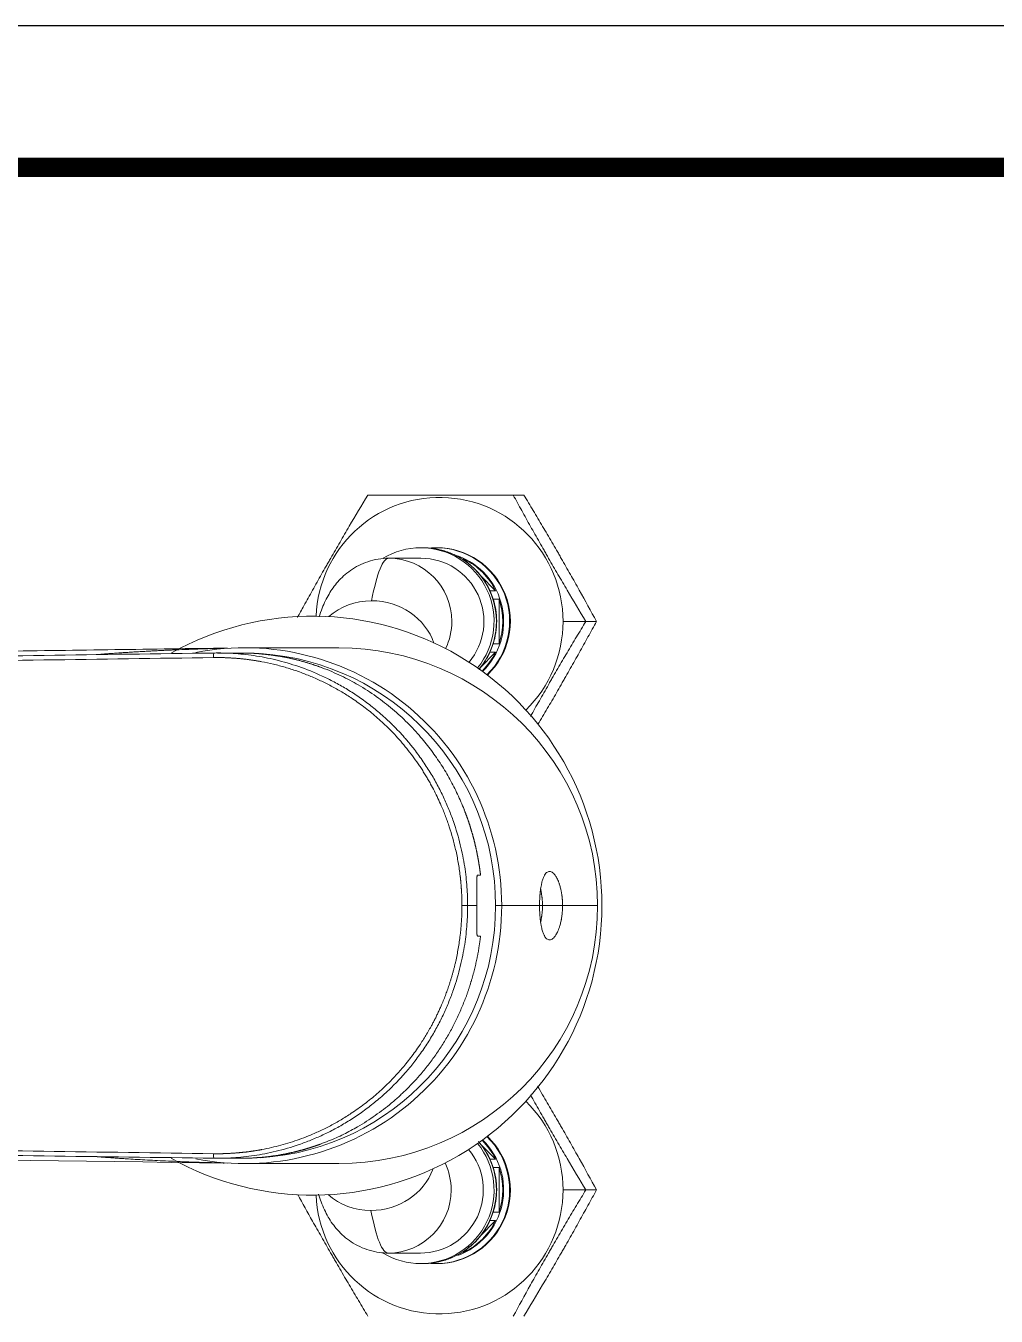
# Model space of a CAD drawing. Extents: x 0 to 790, y 0 to 579.
# Drawn here: x 460.8 to 553, y 456.2 to 578.8 of the extents above; entities that cross this region are included whole.
import ezdxf

# ---------------------------------------------------------------- set-up
doc = ezdxf.new("R2010")
doc.units = 0
doc.header["$LTSCALE"] = 10
doc.header["$MEASUREMENT"] = 0
doc.layers.get('0').update_dxf_attribs({"linetype": 'CONTINUOUS'})
doc.layers.add('1', color=7, linetype='CONTINUOUS')

msp = doc.modelspace()

# ---------------------------------------------------------------- linework, layer by layer
at = {"ltscale": 0.5}
msp.add_lwpolyline([(0, 0), (789.88, 0), (789.88, 578.76), (0, 578.76)], close=True, dxfattribs=at)
at = {"color": 5, "linetype": 'ByBlock', "lineweight": 200, "const_width": 1.82}
msp.add_lwpolyline([(12.7, 24.78), (777.1, 24.78), (777.1, 565.32), (12.7, 565.32)], close=True, dxfattribs=at)
at = {"layer": '1', "color": 7, "linetype": 'Continuous', "lineweight": 18}
for p, q in [((508.1, 534.18), (507.09, 534.18)), ((498.51, 529.18), (498.29, 529.18)), ((499.84, 529.18), (499.77, 529.18)), ((495.27, 528.18), (498.32, 528.18)), ((502.2, 528.1), (502.41, 528.1)), ((502.41, 528.1), (502.95, 527.57)), ((503.96, 526.55), (505.41, 525.1)), ((504.86, 525.1), (505.41, 525.1)), ((505.18, 524.3), (505.74, 524.3)), ((505.74, 524.3), (505.74, 520.06)), ((515, 522.18), (513.98, 522.18)), ((505.18, 520.06), (505.74, 520.06)), ((481.15, 519.18), (478.98, 519.18)), ((490.51, 519.68), (481.58, 519.68)), ((505.4, 519.26), (503.9, 517.75)), ((505.4, 519.26), (504.85, 519.26)), ((503.98, 498.08), (503.71, 498.08)), ((502.21, 495.18), (502.75, 495.18)), ((503.98, 492.28), (503.71, 492.28)), ((503.92, 472.6), (505.4, 471.11)), ((478.98, 471.18), (481.15, 471.18)), ((505.4, 471.11), (504.85, 471.11)), ((481.58, 470.68), (490.51, 470.68)), ((505.74, 470.3), (505.18, 470.3)), ((505.74, 470.3), (505.74, 466.06)), ((515, 468.18), (513.98, 468.18)), ((505.74, 466.06), (505.18, 466.06)), ((505.41, 465.27), (503.94, 463.79)), ((504.86, 465.27), (505.41, 465.27)), ((495.21, 462.18), (498.26, 462.18)), ((502.2, 462.26), (502.41, 462.26)), ((502.94, 462.79), (502.41, 462.26)), ((498.51, 461.18), (498.29, 461.18)), ((499.84, 461.18), (499.77, 461.18))]:
    msp.add_line(p, q, dxfattribs=at)
at = {"layer": '1', "color": 7, "linetype": 'Continuous', "lineweight": 13}
for p, q in [((513.98, 522.18), (511.81, 522.18)), ((503.63, 495.18), (502.75, 495.18)), ((505.41, 495.18), (505.98, 495.18)), ((509.58, 495.18), (505.98, 495.18)), ((509.86, 495.18), (509.5, 495.18)), ((509.86, 495.18), (511.77, 495.18)), ((515.11, 495.18), (511.77, 495.18)), ((513.98, 468.18), (511.81, 468.18))]:
    msp.add_line(p, q, dxfattribs=at)
at = {"layer": '1', "color": 7, "linetype": 'Continuous', "lineweight": 18}
for start, end in [(0, 119.1375), (240.7759, 0)]:
    msp.add_arc((488.01, 495.18), 27.5, start, end, dxfattribs=at)
for centre, major_axis, ratio, start_param, end_param in [((500.08, 522.18), (0, -11.78), 0.996195, 1.570796, 4.670076), ((498.29, 522.18), (0, 7), 0.996195, 0, 0.538783), ((498.29, 522.18), (0, -7), 0.996195, 0.888334, 3.141593), ((499.84, 522.18), (0, -7), 0.996195, 0.756878, 3.141593), ((499.6, 522.18), (0, -6.6), 0.996195, 0.768414, 2.801221), ((498.32, 522.18), (0, -6), 0.996195, 0.869485, 3.141593), ((499.51, 522.18), (0, 6.6), 0.996195, 5.169655, 5.825919), ((499.51, 522.18), (0, 6.6), 0.996195, 4.385263, 5.039515), ((500.08, 522.18), (0, -11.78), 0.996195, 0.774599, 1.570796), ((481.58, 495.18), (0, 24.5), 0.996195, 4.712389, 6.475559), ((478.65, 518.68), (0.007, -0.5), 0.085311, 3.140371, 4.579897), ((481.5, 495.18), (0, 24), 0.996195, 4.712389, 6.21731), ((490.51, 495.18), (-24.59, 0), 0.996195, 3.141593, 4.712389), ((499.51, 522.18), (0, 6.6), 0.996195, 3.91788, 4.253108), ((481.58, 495.18), (0, -24.5), 0.996195, 6.090812, 7.853982), ((481.5, 495.18), (0, -24), 0.996195, 0.06617, 1.570796), ((490.51, 495.18), (24.59, 0), 0.996195, 4.712389, 6.283185), ((500.08, 468.18), (0, -11.78), 0.996195, 1.570796, 2.366994), ((499.84, 468.18), (0, 7), 0.996195, 3.141593, 5.526307), ((498.26, 468.18), (0, -6), 0.996195, 0, 2.266266), ((498.29, 468.18), (0, 7), 0.996195, 3.141593, 5.394851), ((499.6, 468.18), (0, 6.6), 0.996195, 3.483977, 5.514771), ((499.51, 468.18), (0, 6.6), 0.996195, 5.17167, 5.506898), ((478.65, 471.69), (0.007, 0.5), 0.085311, 1.703297, 3.142818), ((499.51, 468.18), (0, 6.6), 0.996195, 4.385263, 5.039515), ((500.08, 468.18), (0, -11.78), 0.996195, 4.754702, 7.853982), ((499.51, 468.18), (0, 6.6), 0.996195, 3.598859, 4.255122), ((498.29, 468.18), (0, -7), 0.996195, 5.74774, 6.283185)]:
    msp.add_ellipse(centre, major_axis=major_axis, ratio=ratio, start_param=start_param, end_param=end_param, dxfattribs=at)
at = {"layer": '1', "color": 7, "linetype": 'Continuous', "lineweight": 13}
for centre, major_axis, ratio, start_param, end_param in [((498.51, 522.18), (0, -7), 0.996195, 0.870418, 3.141593), ((499.77, 522.18), (0, -7), 0.996195, 0.763309, 3.141593), ((495.27, 482.05), (0, 46.14), 0.087156, 0, 0.421456), ((495.27, 522.18), (0, 6), 0.996195, 4.712389, 6.283185), ((493.84, 518.67), (5.89, -1.14), 0.909022, 1.781484, 2.541571), ((493.84, 518.67), (5.89, -1.14), 0.909022, 0.475529, 1.781484), ((495.27, 522.18), (0, 6), 0.996195, 4.267068, 4.712389), ((499.77, 468.18), (0, 7), 0.996195, 3.141593, 5.519876), ((498.51, 468.18), (0, 7), 0.996195, 3.141593, 5.412768), ((495.21, 468.18), (0, 6), 0.996195, 4.712389, 5.152777), ((493.78, 471.7), (-5.89, -1.14), 0.909022, 1.360108, 2.640536), ((493.78, 471.7), (-5.89, -1.14), 0.909022, 0.60092, 1.360108), ((495.21, 468.18), (0, 6), 0.996195, 3.141593, 4.712389), ((495.21, 508.32), (0, -46.14), 0.087156, 5.861729, 6.283185)]:
    msp.add_ellipse(centre, major_axis=major_axis, ratio=ratio, start_param=start_param, end_param=end_param, dxfattribs=at)
at = {"layer": '1', "color": 7, "linetype": 'Continuous', "lineweight": 18}
for points, knots in [([(493.28, 534.18), (492.69, 533.2), (492.1, 532.22), (491.21, 530.72), (490.92, 530.22), (490.33, 529.21), (490.04, 528.7), (489.67, 528.07), (489.6, 527.94), (489.49, 527.75), (489.45, 527.68), (489.38, 527.56), (489.19, 527.24), (489.01, 526.92), (488.58, 526.16), (488.3, 525.65), (487.74, 524.65), (487.46, 524.16), (486.99, 523.29), (486.78, 522.92), (486.58, 522.55)], [0, 0, 0, 0, 0.258089, 0.258089, 0.387134, 0.387134, 0.516179, 0.516179, 0.54844, 0.54844, 0.564571, 0.564571, 0.580701, 0.645224, 0.645224, 0.774268, 0.774268, 0.903313, 0.903313, 1, 1, 1, 1]), ([(507.09, 534.18), (505.93, 534.18), (504.77, 534.18), (503.03, 534.18), (502.44, 534.18), (501.27, 534.18), (500.69, 534.18), (499.96, 534.18), (499.81, 534.18), (499.59, 534.18), (499.51, 534.18), (499.37, 534.18), (499, 534.18), (498.64, 534.18), (497.77, 534.18), (497.2, 534.18), (496.06, 534.18), (495.5, 534.18), (494.38, 534.18), (493.83, 534.18), (493.28, 534.18)], [0, 0, 0, 0, 0.25, 0.25, 0.375, 0.375, 0.5, 0.5, 0.53125, 0.53125, 0.546875, 0.546875, 0.5625, 0.625, 0.625, 0.75, 0.75, 0.875, 0.875, 1, 1, 1, 1]), ([(513.98, 522.18), (513.39, 523.16), (512.8, 524.15), (511.92, 525.65), (511.62, 526.15), (511.03, 527.15), (510.74, 527.66), (510.37, 528.3), (510.3, 528.43), (510.19, 528.62), (510.15, 528.68), (510.08, 528.81), (509.9, 529.13), (509.72, 529.45), (509.29, 530.21), (509, 530.71), (508.45, 531.71), (508.17, 532.21), (507.62, 533.2), (507.35, 533.69), (507.09, 534.18)], [0, 0, 0, 0, 0.25, 0.25, 0.375, 0.375, 0.5, 0.5, 0.53125, 0.53125, 0.546875, 0.546875, 0.5625, 0.625, 0.625, 0.75, 0.75, 0.875, 0.875, 1, 1, 1, 1]), ([(515, 522.18), (514.46, 523.16), (513.92, 524.15), (513.08, 525.65), (512.8, 526.15), (512.23, 527.15), (511.94, 527.66), (511.57, 528.3), (511.5, 528.43), (511.39, 528.62), (511.35, 528.68), (511.28, 528.81), (511.09, 529.13), (510.91, 529.45), (510.46, 530.21), (510.17, 530.71), (509.58, 531.71), (509.28, 532.21), (508.69, 533.2), (508.39, 533.69), (508.1, 534.18)], [0, 0, 0, 0, 0.25, 0.25, 0.375, 0.375, 0.5, 0.5, 0.53125, 0.53125, 0.546875, 0.546875, 0.5625, 0.625, 0.625, 0.75, 0.75, 0.875, 0.875, 1, 1, 1, 1]), ([(503.8, 517.6), (503.93, 517.75), (504.29, 518.19), (504.78, 519), (505.2, 520.02), (505.46, 521.11), (505.54, 522.22), (505.45, 523.32), (505.18, 524.4), (504.75, 525.43), (504.15, 526.37), (503.42, 527.21), (502.56, 527.93), (501.61, 528.49), (500.57, 528.9), (499.52, 529.14), (498.83, 529.18), (498.51, 529.18)], [0, 0, 0, 0, 0.03751, 0.106764, 0.176023, 0.245297, 0.314594, 0.38392, 0.453278, 0.522667, 0.592085, 0.661524, 0.730977, 0.800435, 0.869887, 0.939323, 1, 1, 1, 1]), ([(495.27, 528.18), (494.92, 528.18), (494.25, 528.13), (493.27, 527.88), (492.39, 527.51), (491.61, 527.04), (490.95, 526.51), (490.4, 525.94), (489.94, 525.36), (489.55, 524.75), (489.21, 524.11), (488.91, 523.39), (488.73, 522.89), (488.64, 522.61)], [0, 0, 0, 0, 0.082115, 0.16269, 0.241006, 0.317988, 0.394627, 0.472272, 0.553054, 0.640279, 0.738898, 0.856605, 1, 1, 1, 1]), ([(508.73, 513.16), (509, 513.65), (509.28, 514.15), (509.85, 515.15), (510.14, 515.66), (510.51, 516.3), (510.58, 516.43), (510.69, 516.62), (510.73, 516.68), (510.8, 516.81), (510.99, 517.13), (511.17, 517.45), (511.62, 518.21), (511.91, 518.71), (512.5, 519.71), (512.8, 520.21), (513.39, 521.2), (513.69, 521.69), (513.98, 522.18)], [0, 0, 0, 0, 0.165763, 0.165763, 0.33261, 0.33261, 0.374322, 0.374322, 0.395178, 0.395178, 0.416034, 0.499458, 0.499458, 0.666305, 0.666305, 0.833153, 0.833153, 1, 1, 1, 1]), ([(509.43, 512.41), (509.58, 512.65), (509.72, 512.9), (510.16, 513.65), (510.46, 514.15), (511.05, 515.15), (511.34, 515.66), (511.71, 516.3), (511.78, 516.43), (511.89, 516.62), (511.93, 516.68), (512, 516.81), (512.18, 517.13), (512.36, 517.45), (512.79, 518.21), (513.08, 518.71), (513.63, 519.71), (513.91, 520.21), (514.46, 521.2), (514.73, 521.69), (515, 522.18)], [0, 0, 0, 0, 0.076301, 0.076301, 0.230251, 0.230251, 0.384201, 0.384201, 0.422688, 0.422688, 0.441932, 0.441932, 0.461176, 0.538151, 0.538151, 0.6921, 0.6921, 0.84605, 0.84605, 1, 1, 1, 1]), ([(496.91, 510.97), (496.81, 511.08), (496.71, 511.19), (496.45, 511.49), (496.19, 511.77), (495.88, 512.09), (495.72, 512.25), (495.64, 512.33), (495.6, 512.37), (495.58, 512.39), (495.57, 512.4), (495.56, 512.4), (495.56, 512.41), (495.56, 512.41), (495.56, 512.41), (495.56, 512.41), (495.21, 512.75), (494.86, 513.07), (494.14, 513.7), (493.78, 513.99), (493.05, 514.56), (492.68, 514.82), (491.94, 515.33), (491.57, 515.57), (490.82, 516.02), (490.44, 516.23), (489.69, 516.63), (489.31, 516.82), (488.19, 517.34), (487.44, 517.64), (485.97, 518.14), (485.24, 518.35), (483.82, 518.7), (483.12, 518.83), (481.77, 519.03), (481.11, 519.1), (479.84, 519.18), (479.23, 519.19), (478.64, 519.18)], [0, 0, 0, 0, 0.016886, 0.016886, 0.045802, 0.060259, 0.067488, 0.071102, 0.072909, 0.073813, 0.074265, 0.074491, 0.074604, 0.07466, 0.07466, 0.074717, 0.074717, 0.132547, 0.132547, 0.190377, 0.190377, 0.248207, 0.248207, 0.306037, 0.306037, 0.363868, 0.363868, 0.421698, 0.421698, 0.537358, 0.537358, 0.653019, 0.653019, 0.768679, 0.768679, 0.88434, 0.88434, 1, 1, 1, 1]), ([(484.91, 518.87), (484.89, 518.87), (484.85, 518.88), (484.79, 518.89), (484.73, 518.9), (484.67, 518.91), (484.61, 518.92), (484.55, 518.92), (484.49, 518.93), (484.43, 518.94), (484.37, 518.95), (484.31, 518.96), (484.25, 518.97), (484.19, 518.98), (484.13, 518.99), (484.07, 518.99), (484.01, 519), (483.95, 519.01), (483.89, 519.02), (483.83, 519.02), (483.76, 519.03), (483.7, 519.04), (483.64, 519.05), (483.58, 519.05), (483.52, 519.06), (483.46, 519.07), (483.4, 519.07), (483.33, 519.08), (483.27, 519.08), (483.21, 519.09), (483.15, 519.09), (483.09, 519.1), (483.02, 519.11), (482.96, 519.11), (482.9, 519.12), (482.84, 519.12), (482.78, 519.12), (482.71, 519.13), (482.65, 519.13), (482.59, 519.14), (482.53, 519.14), (482.46, 519.15), (482.4, 519.15), (482.34, 519.15), (482.27, 519.16), (482.21, 519.16), (482.15, 519.16), (482.08, 519.16), (482.02, 519.17), (481.96, 519.17), (481.89, 519.17), (481.83, 519.17), (481.77, 519.17), (481.7, 519.18), (481.64, 519.18), (481.58, 519.18), (481.51, 519.18), (481.45, 519.18), (481.38, 519.18), (481.3, 519.18), (481.23, 519.18), (481.17, 519.18), (481.15, 519.18)], [0, 0, 0, 0, 0.016725, 0.03344, 0.050144, 0.066838, 0.083521, 0.100194, 0.116858, 0.133511, 0.150156, 0.16679, 0.183416, 0.200032, 0.21664, 0.233239, 0.249829, 0.266411, 0.282985, 0.29955, 0.316108, 0.332659, 0.349202, 0.365737, 0.382266, 0.398787, 0.415302, 0.43181, 0.448312, 0.464807, 0.481297, 0.49778, 0.514258, 0.53073, 0.547197, 0.563659, 0.580116, 0.596568, 0.613015, 0.629458, 0.645896, 0.662331, 0.678761, 0.695188, 0.711612, 0.728031, 0.744448, 0.760862, 0.777273, 0.793681, 0.810086, 0.82649, 0.842891, 0.85929, 0.875688, 0.892084, 0.908479, 0.924872, 0.941264, 0.957656, 0.986515, 1, 1, 1, 1]), ([(503.98, 498.08), (503.97, 498.11), (503.97, 498.16), (503.96, 498.23), (503.95, 498.31), (503.94, 498.38), (503.93, 498.46), (503.92, 498.53), (503.91, 498.61), (503.9, 498.68), (503.89, 498.75), (503.88, 498.83), (503.87, 498.9), (503.86, 498.98), (503.84, 499.05), (503.83, 499.13), (503.82, 499.2), (503.81, 499.28), (503.8, 499.35), (503.78, 499.42), (503.77, 499.5), (503.76, 499.57), (503.74, 499.65), (503.73, 499.72), (503.72, 499.8), (503.7, 499.87), (503.69, 499.94), (503.67, 500.02), (503.66, 500.09), (503.64, 500.17), (503.63, 500.24), (503.61, 500.31), (503.6, 500.39), (503.58, 500.46), (503.57, 500.54), (503.55, 500.61), (503.53, 500.68), (503.52, 500.76), (503.5, 500.83), (503.48, 500.91), (503.46, 500.98), (503.45, 501.05), (503.43, 501.13), (503.41, 501.2), (503.39, 501.27), (503.37, 501.35), (503.36, 501.42), (503.34, 501.49), (503.32, 501.57), (503.3, 501.64), (503.28, 501.71), (503.26, 501.79), (503.24, 501.86), (503.22, 501.93), (503.2, 502.01), (503.18, 502.08), (503.15, 502.15), (503.13, 502.23), (503.11, 502.3), (503.09, 502.37), (503.07, 502.44), (503.05, 502.52), (503.02, 502.59), (503, 502.66), (502.98, 502.73), (502.96, 502.81), (502.93, 502.88), (502.91, 502.95), (502.88, 503.02), (502.86, 503.1), (502.84, 503.17), (502.81, 503.24), (502.79, 503.31), (502.76, 503.39), (502.74, 503.46), (502.71, 503.53), (502.69, 503.6), (502.66, 503.67), (502.63, 503.74), (502.61, 503.82), (502.58, 503.89), (502.55, 503.96), (502.53, 504.03), (502.5, 504.1), (502.47, 504.17), (502.45, 504.24), (502.23, 504.78), (501.8, 505.78), (501.08, 507.2), (500.25, 508.59), (499.32, 509.93), (498.25, 511.27), (497.03, 512.59), (495.62, 513.88), (494.06, 515.09), (492.69, 515.98), (491.56, 516.6), (490.73, 517.02), (489.85, 517.42), (489.2, 517.68), (488.82, 517.82), (488.71, 517.86), (488.59, 517.9), (488.48, 517.94), (488.36, 517.98), (488.24, 518.02), (488.12, 518.06), (488, 518.1), (487.88, 518.14), (487.76, 518.18), (487.64, 518.22), (487.51, 518.25), (487.39, 518.29), (487.26, 518.33), (487.13, 518.37), (487, 518.4), (486.87, 518.44), (486.74, 518.47), (486.6, 518.51), (486.47, 518.54), (486.33, 518.57), (486.2, 518.61), (486.06, 518.64), (485.92, 518.67), (485.78, 518.7), (485.64, 518.73), (485.49, 518.76), (485.35, 518.79), (485.2, 518.81), (485.06, 518.84), (484.96, 518.86), (484.91, 518.87)], [0, 0, 0, 0, 0.002325, 0.004651, 0.006978, 0.009305, 0.011634, 0.013963, 0.016293, 0.018623, 0.020955, 0.023287, 0.02562, 0.027955, 0.030289, 0.032625, 0.034962, 0.037299, 0.039638, 0.041977, 0.044317, 0.046658, 0.049, 0.051342, 0.053686, 0.05603, 0.058376, 0.060722, 0.063069, 0.065417, 0.067766, 0.070116, 0.072467, 0.074819, 0.077171, 0.079525, 0.08188, 0.084235, 0.086592, 0.088949, 0.091307, 0.093667, 0.096027, 0.098388, 0.100751, 0.103114, 0.105478, 0.107844, 0.11021, 0.112577, 0.114945, 0.117314, 0.119685, 0.122056, 0.124428, 0.126802, 0.129176, 0.131552, 0.133928, 0.136305, 0.138684, 0.141064, 0.143444, 0.145826, 0.148209, 0.150593, 0.152978, 0.155364, 0.157751, 0.160139, 0.162528, 0.164919, 0.16731, 0.169703, 0.172096, 0.174491, 0.176887, 0.179284, 0.181682, 0.184082, 0.186482, 0.188884, 0.191286, 0.19369, 0.196095, 0.198502, 0.200909, 0.250732, 0.301553, 0.353405, 0.406321, 0.46033, 0.521483, 0.585351, 0.651964, 0.721347, 0.752622, 0.785021, 0.818547, 0.8532, 0.857362, 0.861562, 0.8658, 0.870077, 0.874392, 0.878745, 0.883137, 0.887566, 0.892034, 0.89654, 0.901084, 0.905667, 0.910288, 0.914946, 0.919644, 0.924379, 0.929153, 0.933965, 0.938815, 0.943703, 0.94863, 0.953595, 0.958598, 0.963639, 0.968719, 0.973837, 0.978993, 0.984187, 0.98942, 0.994691, 1, 1, 1, 1]), ([(503.63, 495.18), (503.63, 495.28), (503.63, 495.37), (503.63, 495.56), (503.63, 495.75), (503.63, 495.93), (503.63, 496.05), (503.63, 496.07), (503.63, 496.11), (503.63, 496.14), (503.63, 496.21), (503.62, 496.25), (503.62, 496.38), (503.62, 496.55), (503.62, 496.71), (503.62, 496.83), (503.62, 496.89), (503.62, 496.95), (503.62, 496.98), (503.62, 497), (503.62, 497.1), (503.62, 497.24), (503.62, 497.43), (503.62, 497.54), (503.62, 497.62), (503.62, 497.64), (503.63, 497.69), (503.63, 497.72), (503.63, 497.78), (503.64, 497.87), (503.64, 497.93), (503.65, 497.97), (503.65, 497.98), (503.66, 498.01), (503.66, 498.02), (503.67, 498.05), (503.68, 498.07), (503.7, 498.08), (503.71, 498.08)], [0, 0, 0, 0, 0.0625, 0.0625, 0.125, 0.1875, 0.1875, 0.203125, 0.203125, 0.21875, 0.21875, 0.25, 0.25, 0.3125, 0.375, 0.375, 0.40625, 0.421875, 0.421875, 0.4375, 0.4375, 0.5, 0.5625, 0.625, 0.625, 0.65625, 0.65625, 0.6875, 0.6875, 0.75, 0.8125, 0.8125, 0.84375, 0.84375, 0.875, 0.875, 0.9375, 1, 1, 1, 1]), ([(509.58, 495.18), (509.58, 495.26), (509.58, 495.33), (509.58, 495.43), (509.59, 495.46), (509.59, 495.53), (509.59, 495.56), (509.59, 495.66), (509.59, 495.71), (509.6, 495.8), (509.6, 495.83), (509.6, 495.88), (509.6, 495.9), (509.61, 495.98), (509.61, 496.03), (509.62, 496.12), (509.62, 496.16), (509.63, 496.22), (509.63, 496.24), (509.63, 496.28), (509.63, 496.3), (509.64, 496.35), (509.64, 496.39), (509.65, 496.49), (509.66, 496.56), (509.67, 496.68), (509.68, 496.73), (509.7, 496.84), (509.71, 496.89), (509.72, 496.99), (509.73, 497.03), (509.75, 497.12), (509.76, 497.16), (509.77, 497.24), (509.78, 497.28), (509.81, 497.39), (509.82, 497.46), (509.86, 497.59), (509.88, 497.64), (509.92, 497.75), (509.93, 497.8), (509.97, 497.9), (509.99, 497.94), (510.03, 498.02), (510.05, 498.05), (510.11, 498.16), (510.15, 498.21), (510.24, 498.31), (510.28, 498.35), (510.37, 498.4), (510.42, 498.42), (510.49, 498.43), (510.52, 498.43), (510.56, 498.43), (510.59, 498.43), (510.66, 498.41), (510.72, 498.39), (510.82, 498.33), (510.88, 498.28), (510.96, 498.2), (510.99, 498.17), (511.04, 498.1), (511.07, 498.06), (511.13, 497.98), (511.16, 497.93), (511.22, 497.83), (511.25, 497.77), (511.31, 497.64), (511.34, 497.58), (511.39, 497.46), (511.4, 497.42), (511.43, 497.34), (511.45, 497.29), (511.47, 497.22), (511.48, 497.2), (511.5, 497.15), (511.5, 497.12), (511.53, 497.04), (511.54, 496.99), (511.57, 496.87), (511.59, 496.81), (511.61, 496.7), (511.62, 496.67), (511.64, 496.6), (511.64, 496.56), (511.66, 496.48), (511.66, 496.44), (511.68, 496.36), (511.69, 496.31), (511.7, 496.22), (511.71, 496.17), (511.72, 496.1), (511.72, 496.07), (511.72, 496.02), (511.73, 495.99), (511.74, 495.91), (511.74, 495.85), (511.75, 495.78), (511.75, 495.76), (511.75, 495.73), (511.75, 495.72), (511.76, 495.67), (511.76, 495.64), (511.76, 495.54), (511.77, 495.47), (511.77, 495.38), (511.77, 495.36), (511.77, 495.33), (511.77, 495.27), (511.77, 495.22), (511.77, 495.18)], [0, 0, 0, 0, 0.007813, 0.007813, 0.011719, 0.011719, 0.015625, 0.015625, 0.023437, 0.023437, 0.027344, 0.027344, 0.03125, 0.03125, 0.039062, 0.039062, 0.046875, 0.046875, 0.050781, 0.050781, 0.054687, 0.054687, 0.0625, 0.0625, 0.078125, 0.078125, 0.09375, 0.09375, 0.109375, 0.109375, 0.125, 0.125, 0.140625, 0.140625, 0.15625, 0.15625, 0.1875, 0.1875, 0.21875, 0.21875, 0.25, 0.25, 0.28125, 0.28125, 0.3125, 0.3125, 0.375, 0.375, 0.4375, 0.4375, 0.5, 0.5, 0.53125, 0.53125, 0.5625, 0.5625, 0.625, 0.625, 0.6875, 0.6875, 0.71875, 0.71875, 0.75, 0.75, 0.78125, 0.78125, 0.8125, 0.8125, 0.84375, 0.84375, 0.859375, 0.859375, 0.875, 0.875, 0.882813, 0.882813, 0.890625, 0.890625, 0.90625, 0.90625, 0.921875, 0.921875, 0.929688, 0.929688, 0.9375, 0.9375, 0.945313, 0.945313, 0.953125, 0.953125, 0.960938, 0.960938, 0.964844, 0.964844, 0.96875, 0.96875, 0.976563, 0.976563, 0.978516, 0.978516, 0.980469, 0.980469, 0.984375, 0.984375, 0.992188, 0.992188, 0.994141, 0.994141, 0.996094, 1, 1, 1, 1]), ([(509.86, 495.18), (509.86, 495.24), (509.86, 495.3), (509.86, 495.42), (509.85, 495.48), (509.85, 495.55), (509.85, 495.56), (509.85, 495.59), (509.85, 495.63), (509.84, 495.67), (509.84, 495.75), (509.83, 495.8), (509.83, 495.87), (509.82, 495.89), (509.82, 495.94), (509.82, 495.96), (509.81, 496.03), (509.8, 496.08), (509.79, 496.2), (509.78, 496.28), (509.76, 496.39), (509.75, 496.42), (509.74, 496.49), (509.73, 496.52), (509.72, 496.62), (509.7, 496.68), (509.69, 496.74), (509.69, 496.75), (509.68, 496.75)], [0, 0, 0, 0, 0.081907, 0.081907, 0.163814, 0.163814, 0.18429, 0.18429, 0.204767, 0.24572, 0.24572, 0.327627, 0.327627, 0.368581, 0.368581, 0.409534, 0.409534, 0.491441, 0.491441, 0.655254, 0.655254, 0.737161, 0.737161, 0.819068, 0.819068, 0.982882, 0.982882, 1, 1, 1, 1]), ([(503.71, 492.28), (503.7, 492.28), (503.69, 492.29), (503.68, 492.31), (503.67, 492.33), (503.65, 492.38), (503.65, 492.41), (503.65, 492.42), (503.65, 492.44), (503.64, 492.44), (503.64, 492.47), (503.64, 492.49), (503.63, 492.54), (503.63, 492.62), (503.62, 492.72), (503.62, 492.8), (503.62, 492.84), (503.62, 492.88), (503.62, 492.91), (503.62, 492.93), (503.62, 493), (503.62, 493.13), (503.62, 493.34), (503.62, 493.49), (503.62, 493.61), (503.62, 493.65), (503.62, 493.73), (503.62, 493.77), (503.62, 493.9), (503.62, 494.07), (503.63, 494.25), (503.63, 494.38), (503.63, 494.43), (503.63, 494.52), (503.63, 494.57), (503.63, 494.71), (503.63, 494.9), (503.63, 495.09), (503.63, 495.18)], [0, 0, 0, 0, 0.0625, 0.0625, 0.125, 0.1875, 0.1875, 0.203125, 0.203125, 0.21875, 0.21875, 0.25, 0.25, 0.3125, 0.375, 0.375, 0.40625, 0.421875, 0.421875, 0.4375, 0.4375, 0.5, 0.5625, 0.625, 0.625, 0.65625, 0.65625, 0.6875, 0.6875, 0.75, 0.8125, 0.8125, 0.84375, 0.84375, 0.875, 0.875, 0.9375, 1, 1, 1, 1]), ([(511.77, 495.18), (511.77, 495.11), (511.77, 495.04), (511.77, 494.94), (511.77, 494.9), (511.76, 494.83), (511.76, 494.8), (511.76, 494.7), (511.75, 494.64), (511.74, 494.55), (511.74, 494.52), (511.74, 494.46), (511.73, 494.43), (511.73, 494.35), (511.72, 494.3), (511.71, 494.2), (511.7, 494.15), (511.69, 494.06), (511.68, 494.01), (511.67, 493.95), (511.67, 493.93), (511.66, 493.89), (511.65, 493.87), (511.64, 493.77), (511.62, 493.7), (511.59, 493.57), (511.58, 493.5), (511.55, 493.39), (511.53, 493.33), (511.5, 493.23), (511.48, 493.18), (511.45, 493.08), (511.44, 493.04), (511.41, 492.98), (511.41, 492.95), (511.39, 492.91), (511.38, 492.89), (511.34, 492.8), (511.31, 492.73), (511.25, 492.6), (511.22, 492.55), (511.16, 492.44), (511.13, 492.39), (511.07, 492.31), (511.05, 492.27), (510.99, 492.2), (510.96, 492.17), (510.88, 492.08), (510.82, 492.04), (510.72, 491.97), (510.67, 491.95), (510.59, 491.94), (510.56, 491.93), (510.52, 491.93), (510.49, 491.93), (510.42, 491.95), (510.37, 491.97), (510.28, 492.02), (510.24, 492.06), (510.17, 492.13), (510.15, 492.16), (510.11, 492.21), (510.09, 492.24), (510.05, 492.31), (510.03, 492.35), (509.99, 492.43), (509.97, 492.47), (509.93, 492.57), (509.91, 492.62), (509.88, 492.73), (509.86, 492.79), (509.82, 492.91), (509.81, 492.98), (509.77, 493.13), (509.75, 493.21), (509.73, 493.34), (509.72, 493.39), (509.7, 493.48), (509.7, 493.53), (509.68, 493.61), (509.68, 493.64), (509.67, 493.7), (509.67, 493.73), (509.66, 493.82), (509.65, 493.88), (509.64, 493.99), (509.64, 494.02), (509.63, 494.1), (509.63, 494.14), (509.62, 494.2), (509.62, 494.22), (509.62, 494.26), (509.61, 494.28), (509.61, 494.35), (509.61, 494.4), (509.6, 494.47), (509.6, 494.5), (509.6, 494.54), (509.6, 494.55), (509.6, 494.58), (509.6, 494.59), (509.59, 494.66), (509.59, 494.72), (509.59, 494.81), (509.59, 494.84), (509.59, 494.91), (509.58, 494.94), (509.58, 495.04), (509.58, 495.11), (509.58, 495.18)], [0, 0, 0, 0, 0.007812, 0.007812, 0.011719, 0.011719, 0.015625, 0.015625, 0.023437, 0.023437, 0.027344, 0.027344, 0.03125, 0.03125, 0.039062, 0.039062, 0.046875, 0.046875, 0.054687, 0.054687, 0.058594, 0.058594, 0.0625, 0.0625, 0.078125, 0.078125, 0.09375, 0.09375, 0.109375, 0.109375, 0.125, 0.125, 0.140625, 0.140625, 0.148437, 0.148437, 0.15625, 0.15625, 0.1875, 0.1875, 0.21875, 0.21875, 0.25, 0.25, 0.28125, 0.28125, 0.3125, 0.3125, 0.375, 0.375, 0.4375, 0.4375, 0.46875, 0.46875, 0.5, 0.5, 0.5625, 0.5625, 0.625, 0.625, 0.65625, 0.65625, 0.6875, 0.6875, 0.71875, 0.71875, 0.75, 0.75, 0.78125, 0.78125, 0.8125, 0.8125, 0.84375, 0.84375, 0.875, 0.875, 0.890625, 0.890625, 0.90625, 0.90625, 0.914063, 0.914063, 0.921875, 0.921875, 0.9375, 0.9375, 0.945313, 0.945313, 0.953125, 0.953125, 0.957031, 0.957031, 0.960938, 0.960938, 0.96875, 0.96875, 0.972656, 0.972656, 0.974609, 0.974609, 0.976563, 0.976563, 0.984375, 0.984375, 0.988281, 0.988281, 0.992188, 0.992188, 1, 1, 1, 1]), ([(509.69, 493.62), (509.69, 493.62), (509.69, 493.62), (509.7, 493.69), (509.71, 493.74), (509.74, 493.87), (509.75, 493.94), (509.77, 494.05), (509.78, 494.08), (509.78, 494.14), (509.79, 494.16), (509.79, 494.2), (509.8, 494.22), (509.8, 494.29), (509.81, 494.33), (509.82, 494.42), (509.82, 494.47), (509.83, 494.54), (509.83, 494.57), (509.84, 494.62), (509.84, 494.64), (509.85, 494.72), (509.85, 494.78), (509.85, 494.86), (509.85, 494.89), (509.86, 494.93), (509.86, 494.94), (509.86, 494.97), (509.86, 494.99), (509.86, 495.06), (509.86, 495.12), (509.86, 495.18)], [0, 0, 0, 0, 0.013056, 0.013056, 0.177547, 0.177547, 0.342038, 0.342038, 0.424283, 0.424283, 0.465406, 0.465406, 0.506528, 0.506528, 0.588773, 0.588773, 0.671019, 0.671019, 0.712141, 0.712141, 0.753264, 0.753264, 0.835509, 0.835509, 0.876632, 0.876632, 0.897193, 0.897193, 0.917755, 0.917755, 1, 1, 1, 1]), ([(484.91, 471.5), (484.93, 471.5), (484.99, 471.51), (485.06, 471.53), (485.14, 471.54), (485.21, 471.55), (485.29, 471.57), (485.36, 471.58), (485.43, 471.6), (485.51, 471.61), (485.58, 471.63), (485.65, 471.64), (485.73, 471.66), (485.8, 471.67), (485.87, 471.69), (485.94, 471.7), (486.01, 471.72), (486.09, 471.74), (486.16, 471.75), (486.23, 471.77), (486.3, 471.78), (486.37, 471.8), (486.44, 471.82), (486.51, 471.84), (486.58, 471.85), (486.64, 471.87), (486.71, 471.89), (486.78, 471.91), (486.85, 471.92), (486.91, 471.94), (486.98, 471.96), (487.05, 471.98), (487.11, 472), (487.18, 472.01), (487.25, 472.03), (487.31, 472.05), (487.38, 472.07), (487.44, 472.09), (487.51, 472.11), (487.57, 472.13), (487.63, 472.15), (487.7, 472.17), (487.76, 472.19), (487.82, 472.21), (487.89, 472.23), (487.95, 472.25), (488.01, 472.27), (488.07, 472.29), (488.13, 472.31), (488.19, 472.33), (488.25, 472.35), (488.31, 472.37), (488.37, 472.39), (488.43, 472.41), (488.49, 472.43), (488.55, 472.45), (488.61, 472.47), (488.67, 472.49), (488.73, 472.51), (489.02, 472.62), (489.54, 472.82), (490.27, 473.13), (490.97, 473.46), (491.64, 473.81), (492.37, 474.21), (493.15, 474.69), (493.97, 475.24), (494.75, 475.81), (495.52, 476.43), (496.27, 477.08), (496.99, 477.77), (497.68, 478.48), (498.39, 479.27), (499.1, 480.15), (499.81, 481.13), (500.47, 482.13), (501.07, 483.16), (501.61, 484.2), (502.1, 485.26), (502.41, 486.02), (502.58, 486.47), (502.63, 486.6), (502.67, 486.72), (502.72, 486.85), (502.76, 486.98), (502.8, 487.1), (502.85, 487.23), (502.89, 487.36), (502.93, 487.48), (502.97, 487.61), (503.01, 487.74), (503.05, 487.87), (503.09, 487.99), (503.13, 488.12), (503.17, 488.25), (503.2, 488.38), (503.24, 488.51), (503.27, 488.64), (503.31, 488.76), (503.34, 488.89), (503.38, 489.02), (503.41, 489.15), (503.44, 489.28), (503.47, 489.41), (503.5, 489.54), (503.53, 489.67), (503.56, 489.8), (503.59, 489.93), (503.62, 490.06), (503.64, 490.19), (503.67, 490.32), (503.69, 490.45), (503.72, 490.58), (503.74, 490.71), (503.77, 490.84), (503.79, 490.97), (503.81, 491.1), (503.83, 491.23), (503.85, 491.37), (503.87, 491.5), (503.89, 491.63), (503.91, 491.76), (503.93, 491.89), (503.94, 492.02), (503.96, 492.15), (503.97, 492.24), (503.98, 492.28)], [0, 0, 0, 0, 0.002726, 0.005441, 0.008147, 0.010842, 0.013527, 0.016202, 0.018867, 0.021521, 0.024166, 0.0268, 0.029424, 0.032038, 0.034642, 0.037236, 0.039819, 0.042392, 0.044955, 0.047508, 0.050051, 0.052584, 0.055107, 0.057619, 0.060121, 0.062613, 0.065095, 0.067567, 0.070028, 0.07248, 0.074921, 0.077352, 0.079773, 0.082184, 0.084585, 0.086975, 0.089355, 0.091726, 0.094086, 0.096436, 0.098775, 0.101105, 0.103424, 0.105733, 0.108033, 0.110322, 0.1126, 0.114869, 0.117127, 0.119376, 0.121614, 0.123842, 0.12606, 0.128268, 0.130465, 0.132653, 0.13483, 0.136997, 0.139154, 0.141301, 0.169704, 0.197339, 0.224207, 0.250309, 0.275646, 0.310316, 0.344138, 0.377115, 0.40925, 0.443332, 0.476813, 0.509696, 0.541987, 0.581804, 0.621046, 0.659724, 0.697851, 0.735439, 0.772501, 0.809053, 0.813276, 0.817496, 0.821712, 0.825924, 0.830133, 0.834339, 0.838541, 0.84274, 0.846935, 0.851127, 0.855316, 0.859501, 0.863683, 0.867862, 0.872037, 0.87621, 0.880379, 0.884545, 0.888707, 0.892867, 0.897024, 0.901177, 0.905327, 0.909475, 0.913619, 0.91776, 0.921899, 0.926034, 0.930167, 0.934297, 0.938423, 0.942547, 0.946669, 0.950787, 0.954903, 0.959016, 0.963126, 0.967233, 0.971338, 0.97544, 0.97954, 0.983637, 0.987732, 0.991824, 0.995913, 1, 1, 1, 1]), ([(478.64, 471.19), (479.23, 471.18), (479.84, 471.19), (481.12, 471.27), (481.78, 471.34), (483.14, 471.54), (483.83, 471.67), (485.27, 472.02), (486, 472.23), (487.11, 472.62), (487.85, 472.9), (488.61, 473.22), (489.36, 473.57), (489.74, 473.76), (490.5, 474.17), (490.88, 474.38), (491.63, 474.84), (492.01, 475.08), (492.76, 475.6), (493.13, 475.87), (493.86, 476.44), (494.23, 476.74), (494.77, 477.21), (495.03, 477.45), (495.34, 477.75), (495.5, 477.9), (495.57, 477.97), (495.61, 478.01), (495.63, 478.03), (495.64, 478.04), (495.64, 478.04), (495.65, 478.04), (495.65, 478.05), (495.65, 478.05), (496.01, 478.41), (496.36, 478.78), (496.74, 479.2), (496.78, 479.25), (496.82, 479.3)], [0, 0, 0, 0, 0.116724, 0.116724, 0.233447, 0.233447, 0.350171, 0.350171, 0.466894, 0.466894, 0.525256, 0.583618, 0.583618, 0.64198, 0.64198, 0.700341, 0.700341, 0.758703, 0.758703, 0.817065, 0.817065, 0.875427, 0.875427, 0.904608, 0.919198, 0.926493, 0.930141, 0.931965, 0.932877, 0.933333, 0.933561, 0.933675, 0.933675, 0.933789, 0.933789, 0.99215, 0.99215, 1, 1, 1, 1]), ([(513.98, 468.18), (513.39, 469.16), (512.8, 470.15), (511.92, 471.65), (511.62, 472.15), (511.03, 473.15), (510.74, 473.66), (510.37, 474.3), (510.3, 474.43), (510.19, 474.62), (510.15, 474.68), (510.08, 474.81), (509.9, 475.13), (509.72, 475.45), (509.29, 476.21), (509, 476.71), (508.72, 477.22), (508.72, 477.22), (508.72, 477.22)], [0, 0, 0, 0, 0.332924, 0.332924, 0.499386, 0.499386, 0.665848, 0.665848, 0.707464, 0.707464, 0.728272, 0.728272, 0.749079, 0.83231, 0.83231, 0.998772, 0.998772, 1, 1, 1, 1]), ([(515, 468.18), (514.46, 469.16), (513.92, 470.15), (513.08, 471.65), (512.8, 472.15), (512.23, 473.15), (511.94, 473.66), (511.57, 474.3), (511.5, 474.43), (511.39, 474.62), (511.35, 474.68), (511.28, 474.81), (511.09, 475.13), (510.91, 475.45), (510.46, 476.21), (510.17, 476.71), (509.71, 477.49), (509.55, 477.76), (509.38, 478.04)], [0, 0, 0, 0, 0.305338, 0.305338, 0.458007, 0.458007, 0.610675, 0.610675, 0.648843, 0.648843, 0.667926, 0.667926, 0.68701, 0.763344, 0.763344, 0.916013, 0.916013, 1, 1, 1, 1]), ([(498.51, 461.18), (498.86, 461.18), (499.58, 461.24), (500.65, 461.49), (501.68, 461.91), (502.63, 462.48), (503.47, 463.2), (504.2, 464.05), (504.78, 465), (505.2, 466.02), (505.46, 467.11), (505.54, 468.22), (505.45, 469.32), (505.18, 470.4), (504.75, 471.43), (504.25, 472.22), (503.89, 472.66), (503.77, 472.81)], [0, 0, 0, 0, 0.065601, 0.134736, 0.203846, 0.272927, 0.341985, 0.411028, 0.480066, 0.549108, 0.618165, 0.687245, 0.756354, 0.825495, 0.894668, 0.963868, 1, 1, 1, 1]), ([(481.15, 471.18), (481.17, 471.18), (481.21, 471.18), (481.29, 471.18), (481.39, 471.18), (481.51, 471.19), (481.63, 471.19), (481.75, 471.19), (481.87, 471.19), (481.99, 471.2), (482.11, 471.2), (482.23, 471.21), (482.35, 471.21), (482.47, 471.22), (482.59, 471.23), (482.71, 471.24), (482.83, 471.25), (482.95, 471.25), (483.06, 471.26), (483.18, 471.27), (483.3, 471.29), (483.42, 471.3), (483.53, 471.31), (483.65, 471.32), (483.77, 471.33), (483.88, 471.35), (484, 471.36), (484.11, 471.38), (484.23, 471.39), (484.34, 471.41), (484.46, 471.43), (484.57, 471.44), (484.68, 471.46), (484.8, 471.48), (484.87, 471.49), (484.91, 471.5)], [0, 0, 0, 0, 0.014144, 0.02935, 0.060437, 0.091526, 0.12262, 0.15372, 0.184827, 0.215941, 0.247065, 0.2782, 0.309346, 0.340505, 0.371679, 0.402867, 0.434073, 0.465296, 0.496539, 0.527802, 0.559086, 0.590393, 0.621724, 0.65308, 0.684463, 0.715873, 0.747312, 0.778781, 0.810281, 0.841813, 0.873378, 0.904979, 0.936615, 0.968288, 1, 1, 1, 1]), ([(486.62, 467.74), (487.08, 466.91), (487.54, 466.07), (488.29, 464.72), (488.58, 464.22), (489.15, 463.21), (489.44, 462.7), (489.8, 462.07), (489.88, 461.94), (489.99, 461.75), (490.02, 461.68), (490.1, 461.56), (490.28, 461.24), (490.47, 460.92), (490.91, 460.16), (491.21, 459.65), (491.8, 458.65), (492.09, 458.16), (492.69, 457.17), (492.98, 456.67), (493.28, 456.18)], [0, 0, 0, 0, 0.220931, 0.220931, 0.350776, 0.350776, 0.480621, 0.480621, 0.513082, 0.513082, 0.529312, 0.529312, 0.545543, 0.610465, 0.610465, 0.74031, 0.74031, 0.870155, 0.870155, 1, 1, 1, 1]), ([(488.57, 467.78), (488.65, 467.53), (488.82, 467.04), (489.12, 466.33), (489.47, 465.64), (489.88, 464.99), (490.38, 464.37), (490.97, 463.78), (491.68, 463.23), (492.49, 462.77), (493.4, 462.42), (494.32, 462.22), (494.93, 462.18), (495.21, 462.18)], [0, 0, 0, 0, 0.12822, 0.253427, 0.35923, 0.452099, 0.537081, 0.618072, 0.697481, 0.776417, 0.855225, 0.934007, 1, 1, 1, 1]), ([(507.09, 456.18), (507.62, 457.16), (508.16, 458.15), (509, 459.65), (509.28, 460.15), (509.85, 461.15), (510.14, 461.66), (510.51, 462.3), (510.58, 462.43), (510.69, 462.62), (510.73, 462.68), (510.8, 462.81), (510.99, 463.13), (511.17, 463.45), (511.62, 464.21), (511.91, 464.71), (512.5, 465.71), (512.8, 466.21), (513.39, 467.2), (513.69, 467.69), (513.98, 468.18)], [0, 0, 0, 0, 0.25, 0.25, 0.375, 0.375, 0.5, 0.5, 0.53125, 0.53125, 0.546875, 0.546875, 0.5625, 0.625, 0.625, 0.75, 0.75, 0.875, 0.875, 1, 1, 1, 1]), ([(508.1, 456.18), (508.69, 457.16), (509.28, 458.15), (510.16, 459.65), (510.46, 460.15), (511.05, 461.15), (511.34, 461.66), (511.71, 462.3), (511.78, 462.43), (511.89, 462.62), (511.93, 462.68), (512, 462.81), (512.18, 463.13), (512.36, 463.45), (512.79, 464.21), (513.08, 464.71), (513.63, 465.71), (513.91, 466.21), (514.46, 467.2), (514.73, 467.69), (515, 468.18)], [0, 0, 0, 0, 0.25, 0.25, 0.375, 0.375, 0.5, 0.5, 0.53125, 0.53125, 0.546875, 0.546875, 0.5625, 0.625, 0.625, 0.75, 0.75, 0.875, 0.875, 1, 1, 1, 1])]:
    msp.add_open_spline(points, degree=3, knots=knots, dxfattribs=at)
for points, degree in [([(499.77, 529.18), (499.57, 529.18), (499.37, 529.17), (499.17, 529.15)], 3), ([(394.25, 518.45), (479.94, 519.65)], 1), ([(478.64, 519.18), (473.26, 519.11), (462.51, 518.95), (446.37, 518.73), (435.61, 518.58), (430.23, 518.5)], 3), ([(478.64, 519.18), (478.67, 519.18), (478.71, 519.18), (478.74, 519.18)], 3), ([(394.25, 471.92), (422.81, 471.52), (451.38, 471.12), (479.94, 470.72)], 3), ([(430.23, 471.86), (435.61, 471.79), (446.37, 471.64), (462.51, 471.41), (473.26, 471.26), (478.64, 471.19)], 3), ([(478.74, 471.19), (478.71, 471.19), (478.67, 471.19), (478.64, 471.19)], 3), ([(499.1, 461.22), (499.32, 461.19), (499.54, 461.18), (499.77, 461.18)], 3)]:
    msp.add_open_spline(points, degree=degree, dxfattribs=at)
at = {"layer": '1', "color": 7, "linetype": 'Continuous', "lineweight": 13}
for points in [[(478.61, 518.75), (473.23, 518.67), (462.47, 518.52), (446.33, 518.29), (435.57, 518.14), (430.19, 518.07)], [(430.19, 472.3), (435.57, 472.22), (446.33, 472.07), (462.47, 471.85), (473.23, 471.7), (478.61, 471.62)]]:
    msp.add_open_spline(points, degree=3, dxfattribs=at)
for points, knots in [([(479.63, 519.63), (479.6, 519.63), (479.48, 519.63), (479.27, 519.63), (478.99, 519.62), (478.71, 519.61), (478.28, 519.6), (477.68, 519.58), (476.89, 519.55), (476.03, 519.52), (475.29, 519.49), (474.71, 519.47), (474.29, 519.45), (473.88, 519.43), (473.47, 519.41), (473.06, 519.39), (472.69, 519.37), (472.36, 519.35), (472.07, 519.34), (471.77, 519.32), (471.48, 519.3), (471.19, 519.29), (470.9, 519.27), (470.6, 519.25), (470.22, 519.23), (469.75, 519.19), (469.2, 519.16), (468.66, 519.12), (468.14, 519.08), (467.75, 519.05), (467.52, 519.03), (467.46, 519.03)], [0, 0, 0, 0, 0.007714, 0.030184, 0.05292, 0.07592, 0.099184, 0.157972, 0.222845, 0.29379, 0.370775, 0.404477, 0.438176, 0.471867, 0.505544, 0.539203, 0.572837, 0.596955, 0.621068, 0.645175, 0.669273, 0.693361, 0.717435, 0.741494, 0.765535, 0.8123, 0.857653, 0.901591, 0.944109, 0.985208, 1, 1, 1, 1]), ([(502.21, 495.18), (502.21, 495.21), (502.21, 495.25), (502.21, 495.33), (502.21, 495.4), (502.21, 495.47), (502.21, 495.54), (502.21, 495.61), (502.2, 495.68), (502.2, 495.75), (502.2, 495.82), (502.2, 495.89), (502.2, 495.97), (502.19, 496.04), (502.19, 496.11), (502.19, 496.18), (502.19, 496.25), (502.18, 496.32), (502.18, 496.39), (502.17, 496.46), (502.17, 496.53), (502.17, 496.61), (502.16, 496.68), (502.16, 496.75), (502.15, 496.82), (502.15, 496.89), (502.14, 496.96), (502.14, 497.03), (502.13, 497.1), (502.13, 497.17), (502.12, 497.24), (502.11, 497.32), (502.11, 497.39), (502.1, 497.46), (502.09, 497.53), (502.09, 497.6), (502.08, 497.67), (502.07, 497.74), (502.06, 497.81), (502.06, 497.88), (502.05, 497.95), (502.02, 498.21), (501.96, 498.65), (501.86, 499.27), (501.75, 499.89), (501.58, 500.66), (501.35, 501.59), (501.1, 502.39), (500.93, 502.91), (500.84, 503.16), (500.76, 503.41), (500.63, 503.74), (500.47, 504.16), (500.22, 504.73), (499.93, 505.37), (499.6, 506.07), (499.29, 506.65), (499.01, 507.13), (498.78, 507.52), (498.54, 507.91), (498.3, 508.29), (497.96, 508.79), (497.52, 509.4), (496.97, 510.11), (496.4, 510.8), (495.8, 511.46), (495.03, 512.25), (494.07, 513.14), (492.89, 514.09), (491.75, 514.89), (490.68, 515.56), (489.67, 516.12), (488.65, 516.62), (487.59, 517.08), (486.52, 517.48), (485.42, 517.83), (484.31, 518.13), (483.51, 518.3), (483.04, 518.38), (482.89, 518.41), (482.74, 518.43), (482.6, 518.46), (482.45, 518.48), (482.3, 518.5), (482.16, 518.52), (482.01, 518.54), (481.86, 518.56), (481.72, 518.58), (481.57, 518.6), (481.42, 518.62), (481.27, 518.63), (481.13, 518.65), (480.98, 518.66), (480.83, 518.67), (480.68, 518.68), (480.54, 518.69), (480.39, 518.7), (480.24, 518.71), (480.09, 518.72), (479.94, 518.73), (479.8, 518.73), (479.65, 518.74), (479.5, 518.74), (479.35, 518.74), (479.2, 518.75), (479.05, 518.75), (478.9, 518.75), (478.76, 518.75), (478.66, 518.75), (478.61, 518.75)], [0, 0, 0, 0, 0.001907, 0.003813, 0.005719, 0.007626, 0.009532, 0.011438, 0.013343, 0.015249, 0.017155, 0.019061, 0.020966, 0.022872, 0.024777, 0.026683, 0.028589, 0.030494, 0.0324, 0.034306, 0.036212, 0.038118, 0.040024, 0.041931, 0.043838, 0.045744, 0.047651, 0.049559, 0.051466, 0.053374, 0.055282, 0.05719, 0.059099, 0.061008, 0.062917, 0.064827, 0.066737, 0.068648, 0.070559, 0.07247, 0.074382, 0.076294, 0.093201, 0.110086, 0.126961, 0.143838, 0.173722, 0.203834, 0.210938, 0.218011, 0.225054, 0.232069, 0.246559, 0.261434, 0.282483, 0.303188, 0.323568, 0.335763, 0.347976, 0.360211, 0.372473, 0.384767, 0.408971, 0.433125, 0.457266, 0.481427, 0.505645, 0.546547, 0.587343, 0.628202, 0.659252, 0.690214, 0.721161, 0.752172, 0.783229, 0.814196, 0.84515, 0.876167, 0.880175, 0.88418, 0.888183, 0.892184, 0.896183, 0.900181, 0.904176, 0.90817, 0.912163, 0.916154, 0.920145, 0.924135, 0.928124, 0.932112, 0.9361, 0.940088, 0.944076, 0.948064, 0.952053, 0.956042, 0.960032, 0.964022, 0.968013, 0.972006, 0.976, 0.979995, 0.983992, 0.987991, 0.991992, 0.995995, 1, 1, 1, 1]), ([(502.75, 495.18), (502.75, 495.74), (502.73, 496.33), (502.64, 497.56), (502.57, 498.21), (502.42, 499.22), (502.36, 499.56), (502.22, 500.26), (502.14, 500.61), (501.88, 501.69), (501.66, 502.43), (501.27, 503.56), (501.12, 503.94), (500.81, 504.71), (500.64, 505.1), (500.28, 505.87), (500.08, 506.26), (499.66, 507.05), (499.44, 507.44), (498.96, 508.22), (498.7, 508.61), (498.16, 509.39), (497.88, 509.78), (497.36, 510.43), (497.14, 510.7), (496.91, 510.97)], [0, 0, 0, 0, 0.13598, 0.13598, 0.271961, 0.271961, 0.339951, 0.339951, 0.407941, 0.407941, 0.543922, 0.543922, 0.611912, 0.611912, 0.679902, 0.679902, 0.747892, 0.747892, 0.815882, 0.815882, 0.883873, 0.883873, 0.951863, 0.951863, 1, 1, 1, 1]), ([(478.61, 471.62), (478.63, 471.62), (478.69, 471.62), (478.77, 471.62), (478.85, 471.62), (478.93, 471.62), (479.01, 471.62), (479.09, 471.62), (479.17, 471.62), (479.25, 471.62), (479.33, 471.62), (479.41, 471.62), (479.48, 471.62), (479.56, 471.63), (479.64, 471.63), (479.72, 471.63), (479.8, 471.63), (479.88, 471.64), (479.96, 471.64), (480.04, 471.64), (480.12, 471.65), (480.2, 471.65), (480.28, 471.66), (480.36, 471.66), (480.44, 471.67), (480.52, 471.67), (480.6, 471.68), (480.68, 471.68), (480.76, 471.69), (480.84, 471.7), (480.92, 471.7), (481, 471.71), (481.07, 471.72), (481.15, 471.72), (481.23, 471.73), (481.31, 471.74), (481.39, 471.75), (481.47, 471.76), (481.55, 471.77), (481.63, 471.77), (481.71, 471.78), (481.79, 471.79), (481.87, 471.8), (481.94, 471.81), (482.02, 471.82), (482.1, 471.83), (482.18, 471.85), (482.26, 471.86), (482.34, 471.87), (482.42, 471.88), (482.5, 471.89), (482.58, 471.9), (482.65, 471.92), (482.73, 471.93), (482.81, 471.94), (482.89, 471.96), (482.97, 471.97), (483.05, 471.98), (483.13, 472), (483.48, 472.07), (484.11, 472.2), (485, 472.42), (485.89, 472.68), (486.76, 472.97), (487.7, 473.33), (488.69, 473.76), (489.72, 474.27), (490.73, 474.84), (491.81, 475.52), (492.96, 476.33), (494.15, 477.3), (495.17, 478.25), (496.04, 479.16), (496.7, 479.92), (497.24, 480.6), (497.68, 481.19), (498.18, 481.9), (498.72, 482.73), (499.16, 483.49), (499.46, 484.04), (499.63, 484.37), (499.8, 484.71), (499.96, 485.06), (500.12, 485.41), (500.3, 485.81), (500.49, 486.26), (500.68, 486.76), (500.86, 487.25), (501.01, 487.68), (501.12, 488.05), (501.22, 488.35), (501.3, 488.66), (501.39, 488.97), (501.47, 489.27), (501.55, 489.58), (501.64, 489.99), (501.75, 490.5), (501.86, 491.12), (501.96, 491.74), (502.02, 492.2), (502.06, 492.51), (502.08, 492.65), (502.09, 492.8), (502.11, 492.95), (502.12, 493.1), (502.13, 493.25), (502.14, 493.4), (502.15, 493.55), (502.16, 493.69), (502.17, 493.84), (502.18, 493.99), (502.19, 494.14), (502.19, 494.29), (502.2, 494.44), (502.2, 494.59), (502.2, 494.74), (502.21, 494.89), (502.21, 495.03), (502.21, 495.13), (502.21, 495.18)], [0, 0, 0, 0, 0.002151, 0.004301, 0.006451, 0.008599, 0.010748, 0.012895, 0.015043, 0.017189, 0.019335, 0.021481, 0.023626, 0.025771, 0.027916, 0.03006, 0.032203, 0.034347, 0.03649, 0.038632, 0.040775, 0.042917, 0.045059, 0.047201, 0.049343, 0.051485, 0.053626, 0.055768, 0.05791, 0.060051, 0.062192, 0.064334, 0.066476, 0.068617, 0.070759, 0.072901, 0.075043, 0.077185, 0.079328, 0.081471, 0.083614, 0.085757, 0.087901, 0.090044, 0.092189, 0.094334, 0.096479, 0.098624, 0.10077, 0.102917, 0.105064, 0.107211, 0.10936, 0.111508, 0.113658, 0.115808, 0.117959, 0.12011, 0.122262, 0.124415, 0.149314, 0.174166, 0.19901, 0.223886, 0.248833, 0.280023, 0.311154, 0.342304, 0.373549, 0.41496, 0.456302, 0.497753, 0.528146, 0.55855, 0.57853, 0.598463, 0.618369, 0.648691, 0.6789, 0.688931, 0.69904, 0.709228, 0.719498, 0.729852, 0.740294, 0.754987, 0.769304, 0.783219, 0.797253, 0.80583, 0.814388, 0.822926, 0.831447, 0.839952, 0.848443, 0.85692, 0.873712, 0.890504, 0.90731, 0.924141, 0.928143, 0.932144, 0.936142, 0.940139, 0.944134, 0.948128, 0.952121, 0.956113, 0.960104, 0.964094, 0.968084, 0.972073, 0.976062, 0.980051, 0.98404, 0.988029, 0.992019, 0.996009, 1, 1, 1, 1]), ([(496.82, 479.3), (497.11, 479.62), (497.38, 479.95), (497.93, 480.66), (498.21, 481.05), (498.75, 481.82), (499, 482.21), (499.47, 482.98), (499.69, 483.37), (500.11, 484.15), (500.3, 484.54), (500.66, 485.31), (500.99, 486.08), (501.28, 486.84), (501.67, 487.96), (501.88, 488.7), (502.14, 489.77), (502.22, 490.12), (502.36, 490.81), (502.42, 491.16), (502.57, 492.16), (502.64, 492.8), (502.73, 494.04), (502.75, 494.62), (502.75, 495.18)], [0, 0, 0, 0, 0.058222, 0.058222, 0.125492, 0.125492, 0.192762, 0.192762, 0.260032, 0.260032, 0.327301, 0.327301, 0.394571, 0.461841, 0.461841, 0.596381, 0.596381, 0.663651, 0.663651, 0.730921, 0.730921, 0.86546, 0.86546, 1, 1, 1, 1]), ([(479.63, 470.73), (479.56, 470.73), (479.4, 470.74), (479.17, 470.74), (478.92, 470.75), (478.67, 470.76), (478.36, 470.77), (477.98, 470.78), (477.5, 470.79), (476.97, 470.81), (476.39, 470.83), (475.77, 470.85), (474.99, 470.89), (474.07, 470.93), (473.06, 470.98), (472.1, 471.03), (471.19, 471.08), (470.46, 471.13), (469.88, 471.16), (469.46, 471.19), (469.05, 471.22), (468.64, 471.25), (468.24, 471.28), (467.85, 471.31), (467.59, 471.33), (467.46, 471.34)], [0, 0, 0, 0, 0.017722, 0.037973, 0.058263, 0.07859, 0.098955, 0.134471, 0.173892, 0.217217, 0.264445, 0.315578, 0.370615, 0.457516, 0.540453, 0.619425, 0.694433, 0.765477, 0.800699, 0.835359, 0.869458, 0.902995, 0.935972, 0.968387, 1, 1, 1, 1])]:
    msp.add_open_spline(points, degree=3, knots=knots, dxfattribs=at)

doc.saveas('drawing.dxf')
